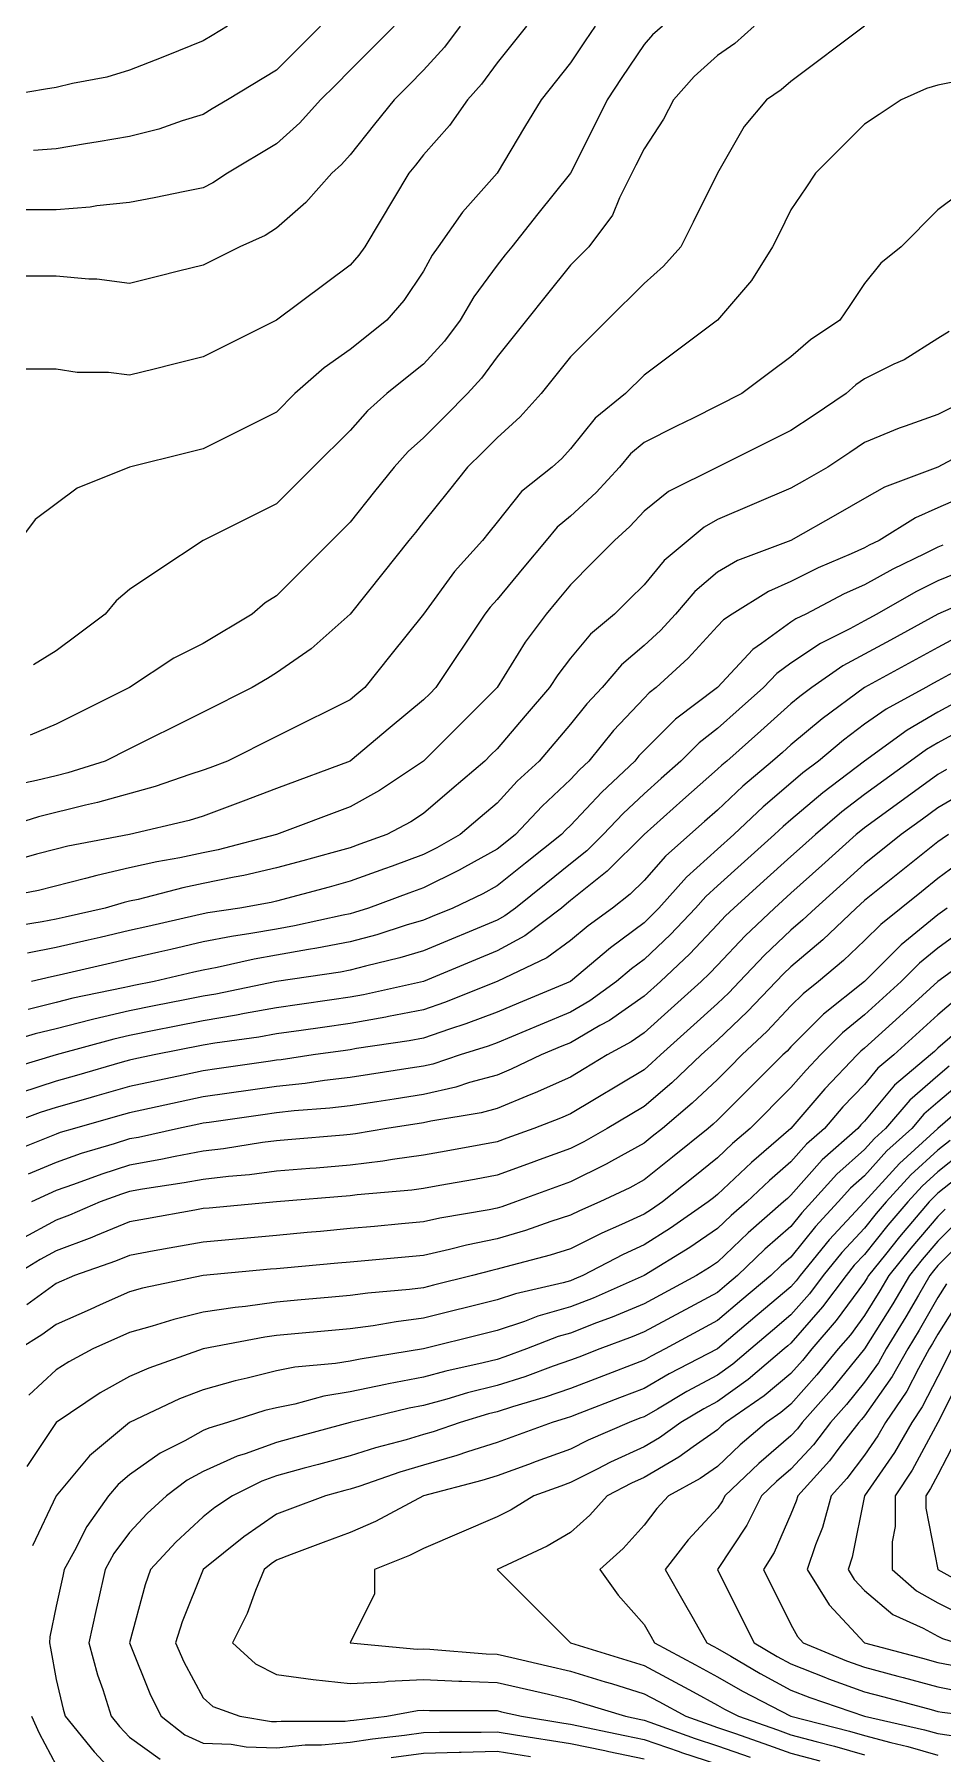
# Model space of a CAD drawing. Header units: inches. Extents: x 794995 to 811195, y 2485918 to 2508058.
# Drawn here: x 805786 to 806157, y 2499403 to 2500105 of the extents above; entities that cross this region are included whole.
import ezdxf

# ---------------------------------------------------------------- set-up
doc = ezdxf.new("R2010")
doc.units = ezdxf.units.IN
doc.header["$MEASUREMENT"] = 0
doc.layers.add('contour', color=7, linetype='Continuous')

msp = doc.modelspace()

# ---------------------------------------------------------------- linework, layer by layer
at = {"layer": 'contour'}
for points in [[(805987.16, 2500108.36), (805975.16, 2500093.36), (805968.84, 2500084.68), (805963.16, 2500078.36), (805955.75, 2500067.77), (805945.16, 2500055.86), (805941.83, 2500051.69), (805939.16, 2500048.36), (805921.16, 2500018.36), (805918.69, 2500014.83), (805915.16, 2500010.86), (805885.16, 2499988.36), (805855.16, 2499973.36), (805843.16, 2499970.36), (805835.16, 2499968.36), (805825.16, 2499965.86), (805816.59, 2499966.93), (805803.73, 2499966.93), (805795.16, 2499968.36), (805735.16, 2499968.36)], [(805960.16, 2500108.36), (805953.73, 2500099.79), (805945.16, 2500090.36), (805939.16, 2500084.36), (805933.16, 2500078.36), (805925.16, 2500068.36), (805915.16, 2500055.86), (805911.63, 2500051.89), (805907.66, 2500048.36), (805897.16, 2500036.36), (805885.16, 2500025.86), (805880.54, 2500022.98), (805870.16, 2500018.36), (805855.16, 2500010.86), (805845.16, 2500008.36), (805837.16, 2500006.36), (805825.16, 2500003.36), (805811.83, 2500005.03), (805808.49, 2500005.03), (805795.16, 2500006.36), (805765.16, 2500006.36)], [(805933.16, 2500108.36), (805924.16, 2500099.36), (805915.16, 2500090.36), (805909.16, 2500084.36), (805903.16, 2500078.36), (805894.63, 2500068.89), (805885.16, 2500060.36), (805865.16, 2500048.36), (805859.16, 2500044.36), (805855.16, 2500042.36), (805847.66, 2500040.86), (805835.16, 2500038.36), (805825.16, 2500036.36), (805811.83, 2500035.03), (805809.01, 2500034.51), (805795.16, 2500033.36), (805765.16, 2500033.36)], [(805865.16, 2500108.36), (805858.91, 2500104.61), (805855.16, 2500102.36), (805845.16, 2500098.36), (805838.02, 2500095.5), (805825.16, 2500090.36), (805815.93, 2500087.59), (805801.83, 2500085.03), (805795.16, 2500083.36), (805790.87, 2500082.65), (805765.16, 2500078.36)], [(806125.16, 2500108.36), (806095.16, 2500085.86), (806091.16, 2500082.36), (806085.16, 2500078.36), (806076.07, 2500067.45), (806065.16, 2500048.36), (806055.16, 2500028.36), (806050.16, 2500018.36), (806043.16, 2500010.36), (806035.16, 2500003.36), (806020.16, 2499988.36), (806005.16, 2499973.36), (805993.16, 2499958.36), (805984.63, 2499948.89), (805975.16, 2499940.36), (805969.16, 2499934.36), (805963.16, 2499928.36), (805955.16, 2499918.36), (805945.16, 2499905.86), (805941.83, 2499901.69), (805939.16, 2499898.36), (805928.49, 2499885.03), (805915.16, 2499868.36), (805899.28, 2499854.24), (805885.16, 2499844.36), (805881.41, 2499842.11), (805875.16, 2499838.36), (805855.16, 2499828.36), (805841.83, 2499821.7), (805835.16, 2499818.36), (805825.16, 2499813.36), (805815.16, 2499808.36), (805799.96, 2499803.56), (805795.16, 2499802.36), (805787.16, 2499800.36), (805775.59, 2499797.93)], [(806015.16, 2500108.36), (806011.16, 2500102.36), (806005.16, 2500093.36), (805993.16, 2500078.36), (805986.41, 2500067.11), (805975.16, 2500048.36), (805961.04, 2500032.48), (805951.16, 2500018.36), (805948.69, 2500014.83), (805945.16, 2500008.36), (805937.16, 2499996.36), (805930.16, 2499988.36), (805921.83, 2499981.69), (805915.16, 2499976.36), (805904.57, 2499968.95), (805892.66, 2499958.36), (805885.16, 2499950.86), (805855.16, 2499935.86), (805849.16, 2499934.36), (805825.16, 2499928.36), (805803.73, 2499919.79), (805786.59, 2499906.93), (805780.16, 2499898.36)], [(806080.16, 2500108.36), (806072.22, 2500101.3), (806065.16, 2500096.36), (806055.69, 2500087.84), (806047.16, 2500078.36), (806043.16, 2500070.36), (806035.16, 2500058.36), (806031.83, 2500051.69), (806030.16, 2500048.36), (806025.16, 2500038.36), (806022.3, 2500031.22), (806012.66, 2500018.36), (806005.16, 2500010.86), (805995.16, 2499998.36), (805987.16, 2499988.36), (805975.16, 2499973.36), (805968.84, 2499964.68), (805963.16, 2499958.36), (805954.16, 2499949.36), (805945.16, 2499940.36), (805938.84, 2499934.68), (805933.16, 2499928.36), (805925.16, 2499918.36), (805915.16, 2499905.86), (805907.66, 2499898.36), (805885.16, 2499875.86), (805880.54, 2499872.98), (805875.16, 2499868.36), (805855.16, 2499856.36), (805843.16, 2499850.36), (805825.16, 2499838.36), (805795.16, 2499823.36), (805784.57, 2499818.95)], [(806042.66, 2500108.36), (806038.69, 2500104.83), (806035.16, 2500100.86), (806026.16, 2500087.36), (806020.16, 2500078.36), (806015.16, 2500068.36), (806005.16, 2500048.36), (805991.83, 2500031.7), (805981.16, 2500018.36), (805978.49, 2500015.03), (805975.16, 2500010.86), (805965.69, 2499997.84), (805960.16, 2499988.36), (805953.73, 2499979.79), (805945.16, 2499970.36), (805938.49, 2499965.03), (805930.16, 2499958.36), (805922.22, 2499951.3), (805915.16, 2499943.36), (805900.16, 2499928.36), (805885.16, 2499913.36), (805855.16, 2499898.36), (805837.16, 2499886.36), (805825.16, 2499878.36), (805819.7, 2499873.82), (805815.16, 2499868.36), (805803.73, 2499859.79), (805795.16, 2499853.36), (805785.93, 2499847.59)], [(805903.16, 2500108.36), (805894.16, 2500099.36), (805885.16, 2500090.36), (805865.16, 2500078.36), (805858.91, 2500074.61), (805855.16, 2500072.36), (805846.59, 2500069.79), (805837.16, 2500066.36), (805825.16, 2500063.36), (805812.3, 2500061.22), (805807.16, 2500060.36), (805795.16, 2500058.36), (805785.93, 2500057.59)], [(806162.66, 2500085.86), (806155.16, 2500084.36), (806150.54, 2500082.98), (806140.16, 2500078.36), (806131.16, 2500072.36), (806125.16, 2500068.36), (806115.16, 2500058.36), (806105.16, 2500048.36), (806101.16, 2500042.36), (806095.16, 2500033.36), (806090.16, 2500023.36), (806087.66, 2500018.36), (806079.01, 2500004.51), (806065.16, 2499988.36), (806035.16, 2499965.86), (806027.66, 2499958.36), (806015.16, 2499948.36), (806005.16, 2499935.86), (806001.63, 2499931.89), (805997.66, 2499928.36), (805985.16, 2499918.36), (805975.16, 2499905.86), (805971.83, 2499901.69), (805969.16, 2499898.36), (805957.79, 2499885.73), (805945.16, 2499868.36), (805931.83, 2499851.7), (805921.16, 2499838.36), (805917.89, 2499835.63), (805915.16, 2499833.36), (805905.16, 2499828.36), (805898.49, 2499825.03), (805885.16, 2499818.36), (805865.16, 2499808.36), (805857.89, 2499805.63), (805855.16, 2499804.61), (805849.7, 2499802.91), (805835.59, 2499797.93), (805812.12, 2499791.4), (805807.16, 2499790.36), (805787.96, 2499785.56), (805765.16, 2499778.36)], [(806163.73, 2500039.79), (806155.16, 2500033.36), (806140.16, 2500018.36), (806131.83, 2500011.69), (806125.16, 2500003.36), (806119.16, 2499994.36), (806115.16, 2499988.36), (806103.16, 2499980.36), (806095.16, 2499973.36), (806086.59, 2499966.93), (806075.16, 2499958.36), (806065.16, 2499953.36), (806055.16, 2499948.36), (806048.49, 2499945.03), (806035.16, 2499938.36), (806029.7, 2499933.82), (806025.16, 2499928.36), (806015.59, 2499917.93), (806005.16, 2499908.36), (805999.7, 2499903.82), (805995.16, 2499898.36), (805986.07, 2499887.45), (805975.16, 2499874.36), (805972.3, 2499871.22), (805970.16, 2499868.36), (805950.16, 2499838.36), (805947.66, 2499835.86), (805945.16, 2499833.36), (805931.52, 2499822), (805915.16, 2499808.36), (805885.16, 2499797.11), (805871.52, 2499792), (805867.16, 2499790.36), (805855.16, 2499785.86), (805849.44, 2499784.08), (805825.16, 2499778.36), (805799.96, 2499773.56), (805795.16, 2499772.36), (805787.16, 2499770.36), (805776.27, 2499767.25)], [(806159.77, 2499983.75), (806155.16, 2499980.86), (806141.31, 2499972.21), (806137.16, 2499970.36), (806125.16, 2499964.36), (806121.63, 2499961.89), (806117.66, 2499958.36), (806104.16, 2499949.36), (806095.16, 2499943.36), (806065.16, 2499928.36), (806045.16, 2499918.36), (806035.16, 2499910.36), (806029.44, 2499904.08), (806023.16, 2499898.36), (806014.16, 2499889.36), (806005.16, 2499880.36), (805999.7, 2499873.82), (805995.16, 2499868.36), (805986.59, 2499856.93), (805975.16, 2499838.36), (805945.16, 2499808.36), (805927.16, 2499796.36), (805915.16, 2499789.61), (805885.16, 2499778.36), (805861.37, 2499772.15), (805855.16, 2499770.86), (805845.69, 2499768.89), (805836.27, 2499767.25), (805825.16, 2499764.72), (805811.83, 2499761.7), (805807.16, 2499760.36), (805787.96, 2499755.56), (805768.69, 2499751.89)], [(806160.87, 2499952.65), (806155.16, 2499949.79), (806141.83, 2499945.03), (806139.28, 2499944.24), (806125.16, 2499938.36), (806119.16, 2499934.36), (806110.16, 2499928.36), (806100.61, 2499922.91), (806095.16, 2499919.79), (806065.16, 2499906.93), (806059.7, 2499903.82), (806053.16, 2499898.36), (806043.34, 2499890.18), (806035.16, 2499880.36), (806029.16, 2499874.36), (806023.16, 2499868.36), (806013.34, 2499860.18), (806005.16, 2499850.36), (805999.94, 2499843.58), (805996.59, 2499838.36), (805986.7, 2499826.82), (805975.16, 2499813.36), (805972.66, 2499810.86), (805970.16, 2499808.36), (805956.7, 2499796.82), (805945.16, 2499786.93), (805939.94, 2499783.58), (805930.16, 2499778.36), (805919.16, 2499774.36), (805915.16, 2499772.91), (805907.66, 2499770.86), (805895.87, 2499767.65), (805885.16, 2499764.72), (805871.83, 2499761.7), (805867.79, 2499760.99), (805855.16, 2499758.36), (805846.88, 2499756.64), (805828.69, 2499751.89), (805825.16, 2499751.09), (805822.94, 2499750.58), (805815.16, 2499748.36), (805798.91, 2499744.61), (805795.16, 2499743.75), (805789.44, 2499742.65), (805773.44, 2499740.09)], [(806174.72, 2499938.8), (806155.16, 2499928.36), (806133.34, 2499920.18), (806125.16, 2499915.5), (806114.25, 2499909.27), (806095.16, 2499898.36), (806073.34, 2499890.18), (806065.16, 2499885.5), (806055.93, 2499877.59), (806048.02, 2499868.36), (806041.83, 2499861.69), (806035.16, 2499855.5), (806025.93, 2499847.59), (806018.02, 2499838.36), (806011.83, 2499831.69), (806005.16, 2499823.36), (805992.3, 2499808.36), (805983.44, 2499800.09), (805975.16, 2499791.22), (805968.24, 2499785.28), (805960.16, 2499778.36), (805950.61, 2499772.91), (805945.16, 2499770.18), (805932.3, 2499765.5), (805929.16, 2499764.36), (805915.16, 2499759.27), (805906.59, 2499756.93), (805885.16, 2499751.09), (805882.94, 2499750.58), (805870.16, 2499748.36), (805857.09, 2499746.43), (805855.16, 2499746.05), (805852.16, 2499745.36), (805832.66, 2499740.86), (805825.16, 2499739.13), (805813.16, 2499736.36), (805808.28, 2499735.24), (805795.16, 2499732.21), (805783.55, 2499729.97)], [(806166.7, 2499916.82), (806155.16, 2499911.7), (806145.93, 2499907.59), (806131.16, 2499898.36), (806127.09, 2499896.43), (806125.16, 2499895.36), (806119.7, 2499892.91), (806106.27, 2499887.25), (806095.16, 2499881.7), (806085.93, 2499877.59), (806071.16, 2499868.36), (806067.56, 2499865.96), (806065.16, 2499863.36), (806053.16, 2499850.36), (806040.16, 2499838.36), (806037.3, 2499836.22), (806035.16, 2499834.08), (806022.74, 2499820.77), (806012.66, 2499808.36), (806008.8, 2499804.72), (806005.16, 2499800.86), (805993.55, 2499789.97), (805982.66, 2499778.36), (805978.49, 2499775.03), (805975.16, 2499772.36), (805961.83, 2499765.03), (805959.7, 2499763.82), (805945.16, 2499756.54), (805939.16, 2499754.36), (805922.66, 2499748.36), (805916.98, 2499746.54), (805915.16, 2499746.05), (805912.3, 2499745.5), (805892.43, 2499741.09), (805885.16, 2499739.79), (805874.72, 2499737.93), (805866.77, 2499736.75), (805855.16, 2499734.51), (805842.03, 2499731.49), (805837.16, 2499730.36), (805825.16, 2499727.59), (805817.66, 2499725.86), (805798.16, 2499721.36), (805795.16, 2499720.67), (805793.22, 2499720.3), (805785.16, 2499718.36)], [(806157.09, 2499896.43), (806155.16, 2499895.63), (806149.7, 2499892.91), (806136.77, 2499886.75), (806125.16, 2499880.36), (806116.88, 2499876.64), (806101.16, 2499868.36), (806097.16, 2499866.36), (806095.16, 2499865.03), (806083.16, 2499856.36), (806079.56, 2499853.96), (806065.16, 2499838.36), (806048.02, 2499825.5), (806035.16, 2499812.65), (806033.09, 2499810.43), (806031.41, 2499808.36), (806017.89, 2499795.63), (806005.16, 2499782.11), (806003.22, 2499780.3), (806001.41, 2499778.36), (805986.83, 2499766.69), (805975.16, 2499757.36), (805969.35, 2499754.17), (805957.16, 2499748.36), (805948.69, 2499744.83), (805945.16, 2499743.36), (805938.1, 2499741.3), (805926.07, 2499737.45), (805915.16, 2499734.51), (805901.61, 2499731.91), (805898.2, 2499731.4), (805885.16, 2499729.08), (805876.07, 2499727.45), (805860.87, 2499724.08), (805855.16, 2499722.98), (805851.41, 2499722.11), (805835.16, 2499718.36), (805826.83, 2499716.7), (805825.16, 2499716.36), (805822.55, 2499715.75), (805802.02, 2499711.5), (805795.16, 2499709.79), (805783.73, 2499706.93)], [(806166.77, 2499886.75), (806155.16, 2499882), (806146.07, 2499877.45), (806130.16, 2499868.36), (806126.92, 2499866.6), (806125.16, 2499865.63), (806119.16, 2499862.36), (806107.16, 2499856.36), (806095.16, 2499848.36), (806089.35, 2499844.17), (806083.91, 2499838.36), (806073.98, 2499829.54), (806065.16, 2499821.7), (806057.66, 2499815.86), (806050.16, 2499808.36), (806042.22, 2499801.3), (806035.16, 2499795.03), (806026.59, 2499786.93), (806018.49, 2499778.36), (806011.83, 2499771.69), (806005.16, 2499766.36), (805995.16, 2499758.36), (805982.66, 2499748.36), (805978.4, 2499745.12), (805975.16, 2499743.36), (805945.16, 2499730.86), (805935.48, 2499728.04), (805921.47, 2499724.68), (805915.16, 2499722.98), (805911.29, 2499722.23), (805885.16, 2499718.36), (805860.3, 2499713.22), (805855.16, 2499712.36), (805847.66, 2499710.86), (805835.16, 2499708.36), (805825.16, 2499706.36), (805810.56, 2499702.96), (805809.44, 2499702.65), (805795.16, 2499699.08), (805786.59, 2499696.93), (805768.32, 2499691.52)], [(806176.07, 2499877.45), (806155.16, 2499868.36), (806135.75, 2499857.77), (806125.16, 2499852), (806116.34, 2499847.19), (806103.73, 2499838.36), (806098.8, 2499834.72), (806095.16, 2499831.69), (806082.81, 2499820.71), (806068.91, 2499808.36), (806066.87, 2499806.65), (806065.16, 2499805.03), (806051.04, 2499792.48), (806035.16, 2499778.36), (806020.16, 2499763.36), (806005.16, 2499751.36), (806003.49, 2499750.03), (806001.41, 2499748.36), (805986.51, 2499737.01), (805975.16, 2499730.86), (805966.34, 2499727.19), (805945.16, 2499718.36), (805920.61, 2499712.91), (805915.16, 2499711.93), (805907.66, 2499710.86), (805894.53, 2499708.99), (805885.16, 2499707.65), (805872.12, 2499705.32), (805868.87, 2499704.65), (805855.16, 2499702.36), (805843.49, 2499700.03), (805835.16, 2499698.36), (805825.16, 2499696.36), (805818.67, 2499694.85), (805795.16, 2499688.36), (805772.02, 2499681.5)], [(806163.98, 2499859.54), (806155.16, 2499854.72), (806144.57, 2499848.95), (806125.16, 2499838.36), (806107.89, 2499825.63), (806095.16, 2499815.03), (806091.63, 2499811.89), (806087.66, 2499808.36), (806075.44, 2499798.08), (806065.16, 2499788.36), (806059.87, 2499783.66), (806053.91, 2499778.36), (806043.98, 2499769.54), (806035.16, 2499759.61), (806029.53, 2499753.99), (806022.3, 2499748.36), (806012.43, 2499741.09), (806005.16, 2499735.03), (805995.48, 2499728.04), (805975.16, 2499718.36), (805953.73, 2499709.79), (805945.16, 2499706.82), (805930.87, 2499704.08), (805929.7, 2499703.82), (805915.16, 2499701.22), (805903.91, 2499699.61), (805895.16, 2499698.36), (805885.16, 2499696.93), (805877.89, 2499695.63), (805859.96, 2499693.16), (805855.16, 2499692.36), (805835.16, 2499688.36), (805826.92, 2499686.6), (805825.16, 2499686.22), (805822.16, 2499685.36), (805803.49, 2499680.03), (805795.16, 2499677.65), (805780.56, 2499672.96)], [(806161.16, 2499844.36), (806155.16, 2499841.09), (806153.39, 2499840.13), (806150.16, 2499838.36), (806133.98, 2499829.54), (806125.16, 2499823.36), (806116.59, 2499816.93), (806106.41, 2499808.36), (806100.02, 2499803.5), (806095.16, 2499799.36), (806083.81, 2499789.71), (806071.83, 2499778.36), (806065.16, 2499772.36), (806052.53, 2499760.99), (806041.16, 2499748.36), (806038.24, 2499745.28), (806035.16, 2499742.36), (806021.44, 2499732.08), (806005.16, 2499718.36), (805983.98, 2499709.54), (805975.16, 2499705.86), (805962.43, 2499701.09), (805955.75, 2499698.95), (805945.16, 2499695.28), (805939.35, 2499694.17), (805917.77, 2499690.97), (805915.16, 2499690.5), (805913.28, 2499690.24), (805900.16, 2499688.36), (805887.09, 2499686.43), (805885.16, 2499686.22), (805882.66, 2499685.86), (805860.78, 2499682.74), (805855.16, 2499681.93), (805846.98, 2499680.18), (805825.16, 2499675.5), (805811.83, 2499671.7), (805807.16, 2499670.36), (805795.16, 2499666.93), (805788.67, 2499664.85), (805771.16, 2499658.36)], [(806161.64, 2499831.87), (806155.16, 2499828.36), (806142.53, 2499820.99), (806125.16, 2499808.36), (806108.13, 2499795.39), (806095.16, 2499784.36), (806091.92, 2499781.6), (806088.49, 2499778.36), (806076.21, 2499767.31), (806065.16, 2499757.36), (806060.42, 2499753.1), (806056.16, 2499748.36), (806045.93, 2499737.59), (806035.16, 2499727.36), (806030.02, 2499723.5), (806023.91, 2499718.36), (806013.05, 2499710.47), (806005.16, 2499705.86), (805992.81, 2499700.71), (805975.16, 2499693.36), (805971.52, 2499692), (805960.16, 2499688.36), (805948.91, 2499684.61), (805945.16, 2499683.75), (805939.7, 2499682.91), (805923.16, 2499680.36), (805915.16, 2499679.13), (805904.72, 2499677.93), (805896.77, 2499676.75), (805885.16, 2499675.5), (805855.16, 2499671.22), (805833.34, 2499666.54), (805825.16, 2499664.79), (805820.16, 2499663.36), (805802.66, 2499658.36), (805796.87, 2499656.65), (805795.16, 2499656.05), (805791.16, 2499654.36), (805775.44, 2499648.08)], [(806169.75, 2499823.77), (806155.16, 2499815.86), (806150.42, 2499813.1), (806143.91, 2499808.36), (806133.05, 2499800.47), (806125.16, 2499794.72), (806115.93, 2499787.59), (806105.16, 2499778.36), (806099.9, 2499773.62), (806095.16, 2499769.36), (806084.11, 2499759.41), (806071.83, 2499748.36), (806068.4, 2499745.12), (806065.16, 2499741.69), (806053.81, 2499729.71), (806041.83, 2499718.36), (806035.16, 2499712.36), (806021.04, 2499702.48), (806017.16, 2499700.36), (806005.16, 2499693.36), (806001.63, 2499691.89), (805993.16, 2499688.36), (805980.97, 2499682.56), (805975.16, 2499680.18), (805963.91, 2499677.11), (805958.28, 2499675.24), (805945.16, 2499672.21), (805933.16, 2499670.36), (805926.07, 2499669.27), (805915.16, 2499667.59), (805906.88, 2499666.64), (805892.36, 2499665.56), (805885.16, 2499664.79), (805879.53, 2499663.99), (805857.66, 2499660.86), (805855.16, 2499660.5), (805853.39, 2499660.13), (805845.16, 2499658.36), (805828.8, 2499654.72), (805825.16, 2499654.08), (805818.84, 2499652.05), (805805.44, 2499648.08), (805795.16, 2499644.51), (805783.81, 2499639.71)], [(806158.59, 2499804.93), (806155.16, 2499802.91), (806135.16, 2499788.36), (806125.16, 2499781.09), (806123.62, 2499779.9), (806121.83, 2499778.36), (806107.79, 2499765.73), (806095.16, 2499754.36), (806088.49, 2499748.36), (806076.51, 2499737.01), (806065.16, 2499725.03), (806061.92, 2499721.6), (806058.49, 2499718.36), (806046.21, 2499707.31), (806035.16, 2499697.36), (806029.87, 2499693.66), (806020.16, 2499688.36), (806010.78, 2499682.74), (806005.16, 2499679.36), (805990.68, 2499672.84), (805989.01, 2499672.21), (805975.16, 2499666.54), (805968.73, 2499664.79), (805948.16, 2499661.36), (805945.16, 2499660.67), (805930.16, 2499658.36), (805917.38, 2499656.14), (805915.16, 2499655.86), (805912.43, 2499655.63), (805889.77, 2499653.75), (805885.16, 2499653.36), (805879.44, 2499652.65), (805863.44, 2499650.09), (805855.16, 2499649.13), (805843.73, 2499646.93), (805837.89, 2499645.63), (805825.16, 2499643.36), (805813.81, 2499639.71), (805802.22, 2499635.42), (805795.16, 2499632.98), (805791.92, 2499631.6), (805785.16, 2499628.36)], [(806167.16, 2499796.36), (806155.16, 2499789.27), (806148.84, 2499784.68), (806140.16, 2499778.36), (806131.83, 2499771.69), (806125.16, 2499766.36), (806105.16, 2499748.36), (806100.02, 2499743.5), (806095.16, 2499739.36), (806084.39, 2499729.13), (806074.16, 2499718.36), (806069.77, 2499713.75), (806065.16, 2499709.36), (806054.11, 2499699.41), (806041.83, 2499688.36), (806038.4, 2499685.12), (806035.16, 2499682.36), (806005.16, 2499664.36), (806001.02, 2499662.5), (805990.16, 2499658.36), (805979.16, 2499654.36), (805975.16, 2499652.91), (805968.49, 2499651.69), (805954.39, 2499649.13), (805945.16, 2499647.45), (805932.53, 2499645.73), (805928.49, 2499645.03), (805915.16, 2499643.36), (805901.31, 2499642.21), (805898.79, 2499642), (805885.16, 2499640.86), (805874.05, 2499639.47), (805865.59, 2499638.8), (805855.16, 2499637.59), (805847.42, 2499636.1), (805830.38, 2499633.58), (805825.16, 2499632.65), (805821.92, 2499631.6), (805813.16, 2499628.36), (805800.61, 2499622.91), (805795.16, 2499620.86), (805780.56, 2499612.96)], [(806159.45, 2499778.36), (806156.87, 2499776.65), (806155.16, 2499775.36), (806125.16, 2499751.36), (806121.83, 2499748.36), (806108.13, 2499735.39), (806095.16, 2499724.36), (806092.08, 2499721.44), (806089.16, 2499718.36), (806077.47, 2499706.05), (806065.16, 2499694.36), (806058.49, 2499688.36), (806046.51, 2499677.01), (806035.16, 2499667.36), (806029.53, 2499663.99), (806020.16, 2499658.36), (806010.61, 2499652.91), (806005.16, 2499650.18), (805992.3, 2499645.5), (805989.16, 2499644.36), (805975.16, 2499639.27), (805965.93, 2499637.59), (805951.83, 2499635.03), (805945.16, 2499633.82), (805940.36, 2499633.16), (805918.02, 2499631.22), (805915.16, 2499630.86), (805885.16, 2499628.36), (805857.66, 2499625.86), (805855.16, 2499625.63), (805851.83, 2499625.03), (805832.08, 2499621.44), (805825.16, 2499620.18), (805811.31, 2499614.51), (805809.7, 2499613.82), (805795.16, 2499608.36), (805788.67, 2499604.85), (805778.02, 2499598.36)], [(806165.44, 2499768.08), (806155.16, 2499760.36), (806148.49, 2499755.03), (806140.16, 2499748.36), (806131.83, 2499741.69), (806125.16, 2499735.03), (806116.59, 2499726.93), (806106.41, 2499718.36), (806100.16, 2499713.36), (806095.16, 2499708.36), (806085.43, 2499698.09), (806075.16, 2499688.36), (806070.16, 2499683.36), (806065.16, 2499678.36), (806054.87, 2499668.65), (806042.66, 2499658.36), (806038.49, 2499655.03), (806035.16, 2499652.36), (806021.83, 2499645.03), (806019.7, 2499643.82), (806005.16, 2499636.54), (805999.16, 2499634.36), (805982.66, 2499628.36), (805977.09, 2499626.43), (805975.16, 2499625.86), (805972, 2499625.2), (805951.83, 2499621.69), (805945.16, 2499620.18), (805936.16, 2499619.36), (805925.16, 2499618.36), (805915.16, 2499617.45), (805903.16, 2499616.36), (805897.66, 2499615.86), (805885.16, 2499614.72), (805855.16, 2499612), (805843.62, 2499609.9), (805835.16, 2499608.36), (805825.16, 2499606.54), (805819.35, 2499604.17), (805802.66, 2499598.36), (805795.16, 2499595.03), (805783.16, 2499586.36)], [(806158.91, 2499748.36), (806155.16, 2499745.63), (806140.16, 2499733.36), (806125.16, 2499718.36), (806108.49, 2499705.03), (806095.16, 2499691.69), (806093.54, 2499689.98), (806091.83, 2499688.36), (806078.49, 2499675.03), (806065.16, 2499661.69), (806063.45, 2499660.08), (806061.41, 2499658.36), (806046.83, 2499646.69), (806035.16, 2499637.36), (806029.35, 2499634.17), (806017.16, 2499628.36), (806008.8, 2499624.72), (806005.16, 2499622.91), (805997.16, 2499620.36), (805986.77, 2499616.75), (805975.16, 2499613.36), (805962.74, 2499610.77), (805955.75, 2499608.95), (805945.16, 2499606.54), (805937.66, 2499605.86), (805921.16, 2499604.36), (805915.16, 2499603.82), (805910.16, 2499603.36), (805888.16, 2499601.36), (805885.16, 2499601.09), (805882.66, 2499600.86), (805855.16, 2499598.36), (805830.38, 2499593.14), (805825.16, 2499591.69), (805813.16, 2499586.36), (805809.01, 2499584.51), (805795.16, 2499578.36), (805789.35, 2499574.17), (805780.16, 2499568.36)], [(806164.63, 2499738.89), (806155.16, 2499732), (806147.66, 2499725.86), (806140.16, 2499718.36), (806125.16, 2499704.72), (806116.16, 2499697.36), (806107.16, 2499688.36), (806101.31, 2499682.21), (806095.16, 2499675.03), (806078.49, 2499658.36), (806071.31, 2499652.21), (806065.16, 2499646.36), (806055.16, 2499638.36), (806042.66, 2499628.36), (806038.24, 2499625.28), (806035.16, 2499623.36), (806025.93, 2499619.13), (806017.89, 2499615.63), (806005.16, 2499609.27), (805996.88, 2499606.64), (805978.69, 2499601.89), (805975.16, 2499600.86), (805973.09, 2499600.43), (805965.16, 2499598.36), (805949.16, 2499594.36), (805945.16, 2499593.36), (805939.44, 2499592.65), (805922.36, 2499591.16), (805915.16, 2499590.18), (805906.16, 2499589.36), (805895.16, 2499588.36), (805885.16, 2499587.45), (805872.53, 2499585.73), (805868.2, 2499585.32), (805855.16, 2499583.36), (805843.16, 2499580.36), (805834.39, 2499577.59), (805825.16, 2499575.03), (805810.16, 2499568.36), (805800.38, 2499563.14), (805795.16, 2499559.79), (805784.05, 2499549.47)], [(806172.53, 2499730.99), (806155.16, 2499718.36), (806139.44, 2499704.08), (806125.16, 2499691.09), (806123.66, 2499689.86), (806122.16, 2499688.36), (806109.01, 2499674.51), (806095.16, 2499658.36), (806079.01, 2499644.51), (806065.16, 2499631.36), (806063.49, 2499630.03), (806061.41, 2499628.36), (806045.93, 2499617.59), (806035.16, 2499610.86), (806026.59, 2499606.93), (806010.16, 2499598.36), (806006.7, 2499596.82), (806005.16, 2499596.22), (806002.16, 2499595.36), (805982.66, 2499590.86), (805975.16, 2499588.36), (805945.16, 2499580.86), (805934.05, 2499579.47), (805924.63, 2499577.84), (805915.16, 2499576.54), (805907.66, 2499575.86), (805891.16, 2499574.36), (805885.16, 2499573.82), (805880.36, 2499573.16), (805855.16, 2499568.36), (805832.98, 2499560.54), (805825.16, 2499557.11), (805813.16, 2499550.36), (805795.16, 2499538.36), (805783.16, 2499520.36)], [(806162.48, 2499711.04), (806155.16, 2499704.72), (806137.16, 2499688.36), (806130.61, 2499682.91), (806125.16, 2499676.36), (806116.38, 2499667.14), (806108.79, 2499658.36), (806101.54, 2499651.98), (806095.16, 2499644.72), (806086.38, 2499637.14), (806077.16, 2499628.36), (806070.74, 2499622.78), (806065.16, 2499617.45), (806053.81, 2499609.71), (806035.16, 2499598.36), (806014.39, 2499589.13), (806005.16, 2499585.5), (805991.83, 2499581.7), (805986.41, 2499579.61), (805975.16, 2499575.86), (805969.16, 2499574.36), (805945.16, 2499568.36), (805919.3, 2499564.22), (805915.16, 2499563.36), (805909.16, 2499562.36), (805892.66, 2499560.86), (805885.16, 2499559.36), (805873.16, 2499556.36), (805868.2, 2499555.32), (805855.16, 2499551.7), (805845.56, 2499547.96), (805825.16, 2499538.36), (805808.79, 2499524.72), (805795.16, 2499508.36), (805785.56, 2499487.96)], [(806169.79, 2499703.73), (806155.16, 2499691.09), (806153.73, 2499689.79), (806152.16, 2499688.36), (806137.43, 2499676.09), (806125.16, 2499661.36), (806123.7, 2499659.82), (806122.43, 2499658.36), (806107.92, 2499645.6), (806095.16, 2499631.09), (806093.7, 2499629.82), (806092.16, 2499628.36), (806077.72, 2499615.8), (806065.16, 2499603.82), (806061.92, 2499601.6), (806056.59, 2499598.36), (806035.16, 2499586.82), (806022.19, 2499581.33), (806015.75, 2499578.95), (806005.16, 2499574.79), (806000.16, 2499573.36), (805987.16, 2499568.36), (805978.4, 2499565.12), (805975.16, 2499564.08), (805969.44, 2499562.65), (805954.25, 2499559.27), (805945.16, 2499556.82), (805930.87, 2499554.08), (805929.64, 2499553.88), (805915.16, 2499550.86), (805904.45, 2499549.08), (805892.66, 2499545.86), (805885.16, 2499544.36), (805880.36, 2499543.16), (805865.16, 2499538.36), (805857.47, 2499536.05), (805855.16, 2499535.03), (805847.66, 2499530.86), (805837.66, 2499525.86), (805825.16, 2499516.93), (805820.54, 2499512.98), (805816.59, 2499508.36), (805807.66, 2499495.86), (805802.66, 2499485.86), (805798.49, 2499478.36), (805797.89, 2499475.63), (805795.16, 2499463.36), (805792.66, 2499450.86), (805792.43, 2499448.36), (805792.94, 2499446.14), (805795.16, 2499433.36), (805798.02, 2499421.22), (805798.91, 2499418.36), (805810.68, 2499403.88), (805825.16, 2499388.36)], [(806159.77, 2499683.75), (806155.16, 2499679.79), (806143.62, 2499669.9), (806133.73, 2499658.36), (806129.23, 2499654.29), (806125.16, 2499649.79), (806113.84, 2499639.68), (806103.73, 2499628.36), (806099.6, 2499623.92), (806095.16, 2499618.36), (806084.49, 2499609.03), (806073.34, 2499598.36), (806068.91, 2499594.61), (806065.16, 2499591.44), (806035.16, 2499575.28), (806030.29, 2499573.23), (806017.16, 2499568.36), (806008.49, 2499565.03), (806005.16, 2499563.75), (805998.1, 2499561.3), (805986.51, 2499557.01), (805975.16, 2499553.36), (805963.16, 2499550.36), (805954.63, 2499547.84), (805945.16, 2499545.28), (805939.35, 2499544.17), (805915.16, 2499538.36), (805891.59, 2499531.93), (805885.16, 2499530.18), (805872.3, 2499525.5), (805869.01, 2499524.51), (805855.16, 2499518.36), (805848.73, 2499514.79), (805840.16, 2499508.36), (805832.36, 2499501.16), (805825.16, 2499493.36), (805818.73, 2499484.79), (805815.16, 2499478.36), (805812.3, 2499465.5), (805811.52, 2499462), (805808.49, 2499448.36), (805812.12, 2499435.32), (805814.25, 2499429.27), (805817.66, 2499418.36), (805821.02, 2499414.22), (805825.16, 2499409.79), (805837.66, 2499400.86)], [(806165.54, 2499677.98), (806155.16, 2499669.08), (806149.39, 2499664.13), (806144.45, 2499658.36), (806134.31, 2499649.21), (806125.16, 2499639.08), (806119.5, 2499634.02), (806114.45, 2499628.36), (806105.16, 2499618.36), (806095.16, 2499605.86), (806091.16, 2499602.36), (806086.98, 2499598.36), (806075.16, 2499588.36), (806065.16, 2499579.9), (806043.73, 2499568.36), (806038.08, 2499565.43), (806035.16, 2499563.75), (806016.83, 2499556.69), (806005.16, 2499552.21), (805994.87, 2499548.65), (805981.47, 2499544.68), (805975.16, 2499542.65), (805971.73, 2499541.79), (805960.16, 2499538.36), (805949.03, 2499534.49), (805945.16, 2499533.36), (805938.1, 2499531.3), (805925.5, 2499528.02), (805915.16, 2499524.72), (805902.3, 2499521.22), (805896.41, 2499519.61), (805885.16, 2499516.54), (805879.16, 2499514.36), (805867.16, 2499508.36), (805859.96, 2499503.56), (805855.16, 2499499.79), (805844.05, 2499489.47), (805833.73, 2499478.36), (805831.47, 2499472.05), (805825.16, 2499448.36), (805833.73, 2499426.93), (805838.02, 2499418.36), (805847.66, 2499410.86), (805855.16, 2499407.45), (805866.59, 2499406.93), (805872.74, 2499405.95), (805885.16, 2499405.5), (805896.77, 2499406.75), (805903.55, 2499406.75), (805915.16, 2499407.77), (805924.39, 2499409.13), (805937.42, 2499410.62), (805945.16, 2499411.69), (805951.64, 2499411.87), (805968.67, 2499411.87), (805975.16, 2499412.05), (805982.66, 2499410.86), (806005.16, 2499407.31), (806019.16, 2499404.36), (806020.81, 2499404.01), (806035.16, 2499400.99)], [(806171.23, 2499672.29), (806155.16, 2499658.36), (806139.4, 2499644.12), (806125.16, 2499628.36), (806110.68, 2499612.84), (806098.91, 2499598.36), (806097.3, 2499596.22), (806095.16, 2499593.75), (806081.41, 2499582.11), (806065.16, 2499568.36), (806045.4, 2499558.12), (806035.16, 2499552.21), (806025.16, 2499548.36), (806008.91, 2499542.11), (806005.16, 2499540.67), (806003.45, 2499540.08), (805997.66, 2499538.36), (805981.16, 2499532.36), (805975.16, 2499530.18), (805963.16, 2499526.36), (805958.71, 2499524.81), (805945.16, 2499520.86), (805935.48, 2499518.04), (805919.16, 2499512.36), (805915.16, 2499511.09), (805913.02, 2499510.5), (805905.16, 2499508.36), (805890.61, 2499502.91), (805885.16, 2499500.86), (805871.83, 2499491.7), (805855.16, 2499478.36), (805846.59, 2499456.93), (805843.91, 2499448.36), (805847.33, 2499440.54), (805855.16, 2499425.86), (805859.16, 2499422.36), (805870.16, 2499418.36), (805883.09, 2499416.29), (805885.16, 2499416.22), (805887.09, 2499416.43), (805913.22, 2499416.43), (805915.16, 2499416.6), (805916.7, 2499416.82), (805930.16, 2499418.36), (805942.76, 2499420.76), (805945.16, 2499420.86), (805947.56, 2499420.76), (805972.76, 2499420.76), (805975.16, 2499420.67), (805977.03, 2499420.24), (805985.16, 2499418.36), (806002.43, 2499415.63), (806005.16, 2499415.2), (806027.33, 2499410.54), (806035.16, 2499408.89), (806049.56, 2499403.96), (806050.44, 2499403.64), (806065.16, 2499398.86)], [(806160.08, 2499653.44), (806155.16, 2499649.54), (806144.08, 2499639.44), (806133.98, 2499628.36), (806129.92, 2499623.6), (806125.16, 2499617.65), (806115.85, 2499607.67), (806108.28, 2499598.36), (806102.66, 2499590.86), (806095.16, 2499582.21), (806087.66, 2499575.86), (806078.79, 2499568.36), (806071.41, 2499562.11), (806065.16, 2499557.65), (806052.6, 2499550.92), (806040.61, 2499543.82), (806035.16, 2499540.67), (806033.49, 2499540.03), (806029.16, 2499538.36), (806012.43, 2499531.09), (806005.16, 2499527.45), (805991.16, 2499522.36), (805988.02, 2499521.22), (805975.16, 2499516.54), (805968.95, 2499514.57), (805945.16, 2499508.36), (805925.59, 2499497.93), (805915.16, 2499493.36), (805904.25, 2499489.27), (805891.16, 2499484.36), (805885.16, 2499482.11), (805882.94, 2499480.58), (805880.16, 2499478.36), (805876.59, 2499469.79), (805873.16, 2499460.36), (805867.16, 2499448.36), (805876.59, 2499439.79), (805885.16, 2499435.5), (805900.16, 2499433.36), (805915.16, 2499431.7), (805929.28, 2499432.48), (805930.76, 2499432.76), (805945.16, 2499433.36), (805959.56, 2499432.76), (805960.76, 2499432.76), (805975.16, 2499432.21), (805996.16, 2499427.36), (806005.16, 2499425.28), (806010.45, 2499423.66), (806027.66, 2499418.36), (806033.86, 2499417.06), (806035.16, 2499416.78), (806037.56, 2499415.96), (806056.1, 2499409.3), (806065.16, 2499406.36), (806078.49, 2499401.7)], [(806165, 2499648.52), (806155.16, 2499640.71), (806148.7, 2499634.82), (806142.81, 2499628.36), (806134.68, 2499618.84), (806125.16, 2499606.93), (806121.02, 2499602.5), (806117.66, 2499598.36), (806108.02, 2499585.5), (806095.16, 2499570.67), (806093.91, 2499569.61), (806092.43, 2499568.36), (806077.66, 2499555.86), (806065.16, 2499546.93), (806059.58, 2499543.94), (806050.16, 2499538.36), (806041.47, 2499532.05), (806035.16, 2499528.36), (806021.44, 2499522.08), (806016.07, 2499519.27), (806005.16, 2499513.82), (806001.16, 2499512.36), (805990.16, 2499508.36), (805980.87, 2499502.65), (805975.16, 2499499.79), (805945.16, 2499486.93), (805939.44, 2499484.08), (805925.16, 2499478.36), (805925.16, 2499468.36), (805915.16, 2499448.36), (805942.55, 2499445.75), (805945.16, 2499445.86), (805947.77, 2499445.75), (805970.71, 2499443.92), (805975.16, 2499443.75), (805981.16, 2499442.36), (805995.78, 2499438.99), (806005.16, 2499436.82), (806019.28, 2499432.48), (806021.83, 2499431.7), (806035.16, 2499427.59), (806041.16, 2499424.36), (806052.3, 2499418.36), (806061.76, 2499414.96), (806065.16, 2499413.86), (806072.08, 2499411.44), (806084.05, 2499407.25), (806095.16, 2499403.36), (806106.92, 2499400.13)], [(806169.91, 2499643.61), (806155.16, 2499631.89), (806153.31, 2499630.21), (806151.63, 2499628.36), (806139.44, 2499614.08), (806133.73, 2499606.93), (806126.83, 2499598.36), (806126.21, 2499597.31), (806125.16, 2499595.63), (806113.62, 2499579.9), (806103.73, 2499568.36), (806099.86, 2499563.66), (806095.16, 2499558.36), (806084.25, 2499549.27), (806068.49, 2499538.36), (806066.7, 2499536.82), (806065.16, 2499535.36), (806055.16, 2499528.36), (806049.37, 2499524.15), (806035.16, 2499515.86), (806030.02, 2499513.5), (806020.16, 2499508.36), (806012.98, 2499500.54), (806005.16, 2499493.36), (805995.69, 2499487.84), (805975.16, 2499478.36), (806005.16, 2499448.36), (806028.1, 2499441.3), (806035.16, 2499439.13), (806055.16, 2499428.36), (806065.16, 2499422.98), (806068.08, 2499421.29), (806073.73, 2499418.36), (806089.6, 2499412.81), (806095.16, 2499410.86), (806105.5, 2499408.02), (806112.91, 2499406.12), (806125.16, 2499402.57)], [(806158.16, 2499625.36), (806155.16, 2499622.36), (806144.08, 2499609.44), (806135.16, 2499598.36), (806131.47, 2499592.05), (806125.16, 2499582), (806119.39, 2499574.13), (806114.45, 2499568.36), (806105.75, 2499557.77), (806095.16, 2499545.86), (806091.07, 2499542.45), (806085.16, 2499538.36), (806074.39, 2499529.13), (806065.16, 2499520.36), (806058.1, 2499515.42), (806045.16, 2499508.36), (806040.38, 2499503.14), (806035.16, 2499496.36), (806026.59, 2499486.93), (806017.16, 2499478.36), (806024.57, 2499467.77), (806035.16, 2499455.86), (806037.89, 2499451.09), (806039.45, 2499448.36), (806056.16, 2499439.36), (806065.16, 2499434.51), (806075.4, 2499428.61), (806095.16, 2499418.36), (806119.04, 2499412.24), (806125.16, 2499410.47), (806135.87, 2499407.65), (806142.89, 2499406.09), (806155.16, 2499402.48)], [(806163.16, 2499620.36), (806155.16, 2499612.36), (806148.7, 2499604.82), (806143.49, 2499598.36), (806136.74, 2499586.78), (806125.16, 2499568.36), (806111.69, 2499551.83), (806099.77, 2499538.36), (806097.77, 2499535.75), (806095.16, 2499532.91), (806081.99, 2499521.53), (806068.16, 2499508.36), (806067.16, 2499506.36), (806065.16, 2499503.36), (806053.16, 2499490.36), (806043.73, 2499478.36), (806051.52, 2499464.72), (806055.16, 2499458.36), (806060.87, 2499448.36), (806063.66, 2499446.86), (806065.16, 2499446.05), (806070.61, 2499442.91), (806082.6, 2499435.8), (806095.16, 2499429.08), (806102.85, 2499426.05), (806125.16, 2499418.36), (806149.7, 2499412.91), (806155.16, 2499411.3), (806163.44, 2499410.09)], [(806168.16, 2499615.36), (806155.16, 2499602.36), (806153.31, 2499600.21), (806151.83, 2499598.36), (806147.16, 2499590.36), (806142.07, 2499581.45), (806133.98, 2499568.36), (806130.82, 2499562.7), (806125.16, 2499554.72), (806117.81, 2499545.71), (806111.31, 2499538.36), (806104.29, 2499529.23), (806095.16, 2499519.27), (806089.31, 2499514.22), (806083.16, 2499508.36), (806077.16, 2499496.36), (806065.16, 2499478.36), (806075.16, 2499458.36), (806080.16, 2499448.36), (806089.58, 2499442.78), (806095.16, 2499439.79), (806109.28, 2499434.24), (806110.53, 2499433.73), (806125.16, 2499428.36), (806133.05, 2499426.26), (806152.43, 2499421.09), (806155.16, 2499420.36), (806156.83, 2499420.03), (806170.16, 2499418.36)], [(806158.62, 2499594.9), (806155.16, 2499589.36), (806147.52, 2499576), (806142.81, 2499568.36), (806136.48, 2499557.04), (806125.16, 2499541.09), (806123.93, 2499539.59), (806122.85, 2499538.36), (806115.16, 2499528.36), (806110.87, 2499522.65), (806097.89, 2499508.36), (806097.3, 2499506.22), (806095.16, 2499500.86), (806088.24, 2499485.28), (806083.91, 2499478.36), (806095.16, 2499455.86), (806097.77, 2499450.97), (806100.16, 2499448.36), (806117.84, 2499441.04), (806125.16, 2499438.36), (806138.79, 2499434.72), (806140.95, 2499434.15), (806155.16, 2499430.36), (806165.16, 2499428.36)], [(806164.39, 2499589.13), (806155.16, 2499574.36), (806152.98, 2499570.54), (806151.63, 2499568.36), (806147.16, 2499560.36), (806142.39, 2499551.13), (806133.73, 2499538.36), (806130.61, 2499532.91), (806125.16, 2499525.03), (806118.02, 2499515.5), (806111.52, 2499508.36), (806108.02, 2499495.5), (806105.16, 2499488.36), (806101.83, 2499478.36), (806110.68, 2499463.88), (806125.16, 2499448.36), (806148.84, 2499442.05), (806155.16, 2499440.36), (806165.16, 2499438.36)], [(806160.78, 2499568.36), (806155.16, 2499557.11), (806148.78, 2499544.74), (806144.45, 2499538.36), (806137.43, 2499526.09), (806125.16, 2499508.36), (806120.16, 2499483.36), (806118.49, 2499478.36), (806121.02, 2499474.22), (806125.16, 2499469.79), (806136.7, 2499459.9), (806149.16, 2499454.36), (806155.16, 2499451.09), (806156.98, 2499450.18), (806162.66, 2499448.36)], [(806165.16, 2499558.36), (806155.16, 2499538.36), (806144.66, 2499518.86), (806137.66, 2499508.36), (806137.66, 2499495.86), (806136.41, 2499489.61), (806136.41, 2499478.36), (806146.34, 2499469.54), (806155.16, 2499464.72), (806166.07, 2499459.27)], [(806162.48, 2499531.04), (806155.16, 2499516.93), (806152.16, 2499511.36), (806150.16, 2499508.36), (806150.16, 2499503.36), (806155.16, 2499478.36), (806174.39, 2499467.59)], [(805785.16, 2499418.36), (805788.3, 2499411.5), (805795.16, 2499398.36)], [(805931.99, 2499401.53), (805945.16, 2499403.36), (805959.75, 2499403.77), (805960.56, 2499403.77), (805975.16, 2499404.15), (805988.79, 2499402)]]:
    msp.add_lwpolyline(points, dxfattribs=at)

doc.saveas('drawing.dxf')
